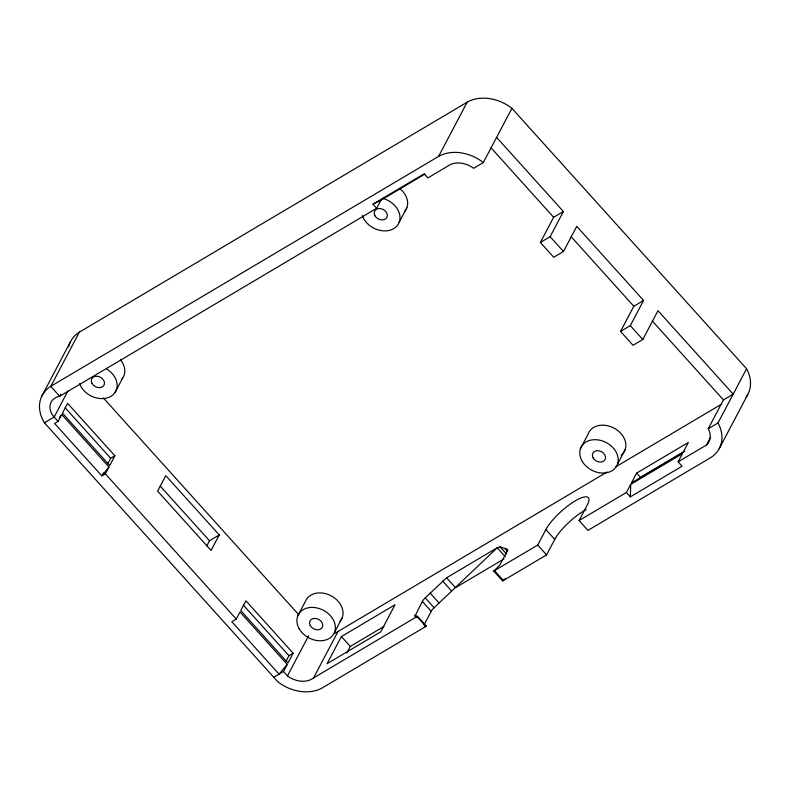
<?xml version="1.0" encoding="UTF-8"?>
<svg xmlns="http://www.w3.org/2000/svg" width="790" height="790" viewBox="0 0 790 790"><rect width="100%" height="100%" fill="white"/><g stroke="black" fill="none" stroke-linecap="round" stroke-linejoin="round"><path stroke-width="1.19" d="M586.21 509.54A29.329 7.969 -42 0 0 554.748 539.422L546.581 554.916L502.628 580.927L493.75 571.071L499.655 565.294L507.16 551.193A5.629 1.531 -42.1 0 0 507.21 549.238L500.09 546.848L497.236 547.756L446.587 577.786L425.237 597.872A5.412 1.462 -42.1 0 0 422.364 601.457L414.977 616.131L415.698 616.753L417.485 616.279L426.373 626.144L322.438 687.823A37.624 29.121 27.8 0 1 277.715 681.671L44.418 422.798A37.624 29.121 27.8 0 1 50.767 386.359L79.356 332.146L467.186 102.177A37.624 29.121 27.8 0 1 511.91 108.329L746.59 368.742A37.525 29.032 27.8 0 1 746.056 397.192M630.371 496.861L630.697 484.369L682.422 453.707L678.146 461.824L682.086 466.199L630.371 496.861L626.421 492.486L630.697 484.369M41.87 396.007L70.458 341.784M60.81 394.082L59.675 396.244A16.876 13.065 27.8 0 0 54.174 417.021L44.418 422.798M67.851 391.08L54.174 417.021L58.124 421.396L54.619 423.479L101.851 475.896L105.356 473.812L108.961 466.979L61.729 414.562L59.596 417.238M58.124 421.396L61.729 414.562M115.064 392.452L122.717 377.936M107.796 463.7L110.659 458.269L114.866 455.771L67.634 403.364L62.479 413.14L109.711 465.557L114.866 455.771M103.391 472.963L101.851 475.896L108.961 466.979M467.186 102.177L438.598 156.4L50.767 386.359L59.675 396.244L376.662 208.284L380.958 200.147L424.842 174.126M206.753 545.9L209.478 540.735L219.235 534.949L165.791 475.649L157.615 491.143L211.068 550.442L219.235 534.949M399.167 222.326L406.82 207.81M287.244 664.41L279.048 674.137L231.816 621.72L236.269 619.083L240.012 611.993L287.244 664.41L283.501 671.49L273.755 677.267M376.662 208.284L372.959 204.175L424.161 173.81L427.864 177.918L447.505 166.275A20.797 16.096 27.8 0 1 473.566 168.329L483.322 162.552L511.91 108.329M297.791 615.835L305.444 601.318A20.155 15.593 27.8 0 1 331.958 596.272A20.155 15.593 27.8 0 1 340.016 621.305M286.079 661.131L288.943 655.7L293.149 653.212L245.917 600.795L240.762 610.571L287.995 662.988L293.149 653.212M283.501 671.49L287.461 675.885L308.544 635.901M334.496 632.356L342.149 617.839M678.146 461.824L706.477 445.027L707.761 443.634A19.256 14.901 27.8 0 0 708.245 428.753L723.443 399.928L733.189 394.141L657.991 310.707L642.803 339.522L633.047 345.309L620.535 331.425L630.292 325.638L643.564 300.467L576.759 226.335L563.487 251.506L553.731 257.293L540.37 242.461L553.642 217.29L563.398 211.503L496.594 137.371M287.461 675.885A20.807 16.096 27.8 0 0 313.531 677.948L338.031 631.467L607.066 472.005M540.37 242.461L550.126 236.684L563.398 211.503M341.379 636.582L327.08 663.689L380.75 631.842L395.049 604.735L341.379 636.582L350.286 646.427L346.85 652.945M424.102 624.88L431.251 611.322A5.412 1.462 -42.1 0 1 434.125 607.737L497.236 547.756L505.333 556.743M620.535 331.425L633.807 306.244L643.564 300.467M580.403 448.74L588.056 434.224A20.155 15.593 27.8 0 1 614.057 428.141A20.155 15.593 27.8 0 1 623.29 453.075M493.75 571.071L537.713 545.07L545.88 529.586A29.329 7.969 -42 0 1 575.229 500.88A29.329 7.969 -42 0 1 587.256 505.047L579.09 520.541L587.957 530.386L710.269 457.854A37.525 29.032 27.8 0 0 718.001 422.966L746.59 368.742M617.563 464.016L625.226 449.5M636.631 473.111L631.477 482.888L683.202 452.236L688.357 442.449L636.631 473.111L640.512 477.417L684.841 451.13M706.477 445.027L710.467 437.453M719.167 448.76L747.755 394.536M505.294 578.764L502.628 580.927M615.538 466.979L721.448 404.194M708.245 428.753L718.001 422.966M350.286 646.427L383.95 626.46M504.04 558.895L455.494 587.671L446.587 577.786M313.531 677.948L417.485 616.279M579.09 520.541L626.421 492.486M372.959 204.175L380.958 200.147M424.586 626.618L426.373 626.144M652.372 321.076L723.443 399.928M490.965 147.73L553.642 217.29M571.13 236.694L633.807 306.244M550.126 236.684L563.487 251.506M630.292 325.638L642.803 339.522M545.88 529.586L554.748 539.422M537.713 545.07L546.581 554.916M505.195 548.566L507.614 551.252M504.988 548.487L507.407 551.183M500.09 546.848L506.568 554.037M494.422 570.587L503.299 580.433M442.538 580.966L451.446 590.851M430.125 593.093L439.013 602.958M425.237 597.872L434.125 607.737M422.364 601.457L431.251 611.322M416.952 616.496L425.84 626.361M415.214 615.015L416.834 616.802M415.056 615.44L416.676 617.237M414.977 615.815L416.597 617.612M103.411 397.982L298.778 614.778M160.143 485.988L209.478 540.735M243.34 605.101L288.943 655.7M65.056 407.67L110.659 458.269M105.356 473.812L236.269 619.083M68.651 346.928A37.624 29.121 27.8 0 1 79.356 332.146M338.031 631.467A20.807 16.096 27.8 0 1 334.456 633.491M120.524 359.855A20.155 15.593 27.8 0 1 121.433 379.536M622.619 453.855A20.155 15.593 27.8 0 1 621.078 455.277M399.444 188.326A20.155 15.593 27.8 0 1 404.737 211.305M438.598 156.4A37.624 29.121 27.8 0 1 483.322 162.552M106.65 368.969A20.155 15.593 27.8 0 1 110.412 396.61A20.155 15.593 27.8 0 1 79.602 383.654M382.429 198.26A20.155 15.593 27.8 0 1 399.997 217.062A20.155 15.593 27.8 0 1 383.93 230.887A20.155 15.593 27.8 0 1 362.324 215.571M299.054 628.504A20.155 15.593 27.8 0 0 332.363 635.832A20.155 15.593 27.8 0 0 317.017 607.945A20.155 15.593 27.8 0 0 299.054 628.504M310.184 625.423A6.913 5.352 27.8 0 0 321.589 628.257A6.913 5.352 27.8 0 0 316.662 618.61A6.913 5.352 27.8 0 0 310.184 625.423M92.045 383.446A6.913 5.352 27.8 0 0 103.47 385.954A6.913 5.352 27.8 0 0 98.207 376.396A6.913 5.352 27.8 0 0 92.045 383.446M582.289 461.469A20.155 15.593 27.8 0 0 615.627 467.601A20.155 15.593 27.8 0 0 599.047 440.07A20.155 15.593 27.8 0 0 582.289 461.469M593.122 457.894A6.913 5.352 27.8 0 0 604.548 460.402A6.913 5.352 27.8 0 0 599.284 450.843A6.913 5.352 27.8 0 0 593.122 457.894M374.894 215.729A6.913 5.352 27.8 0 0 386.32 218.238A6.913 5.352 27.8 0 0 381.057 208.679A6.913 5.352 27.8 0 0 374.894 215.729"/></g></svg>
